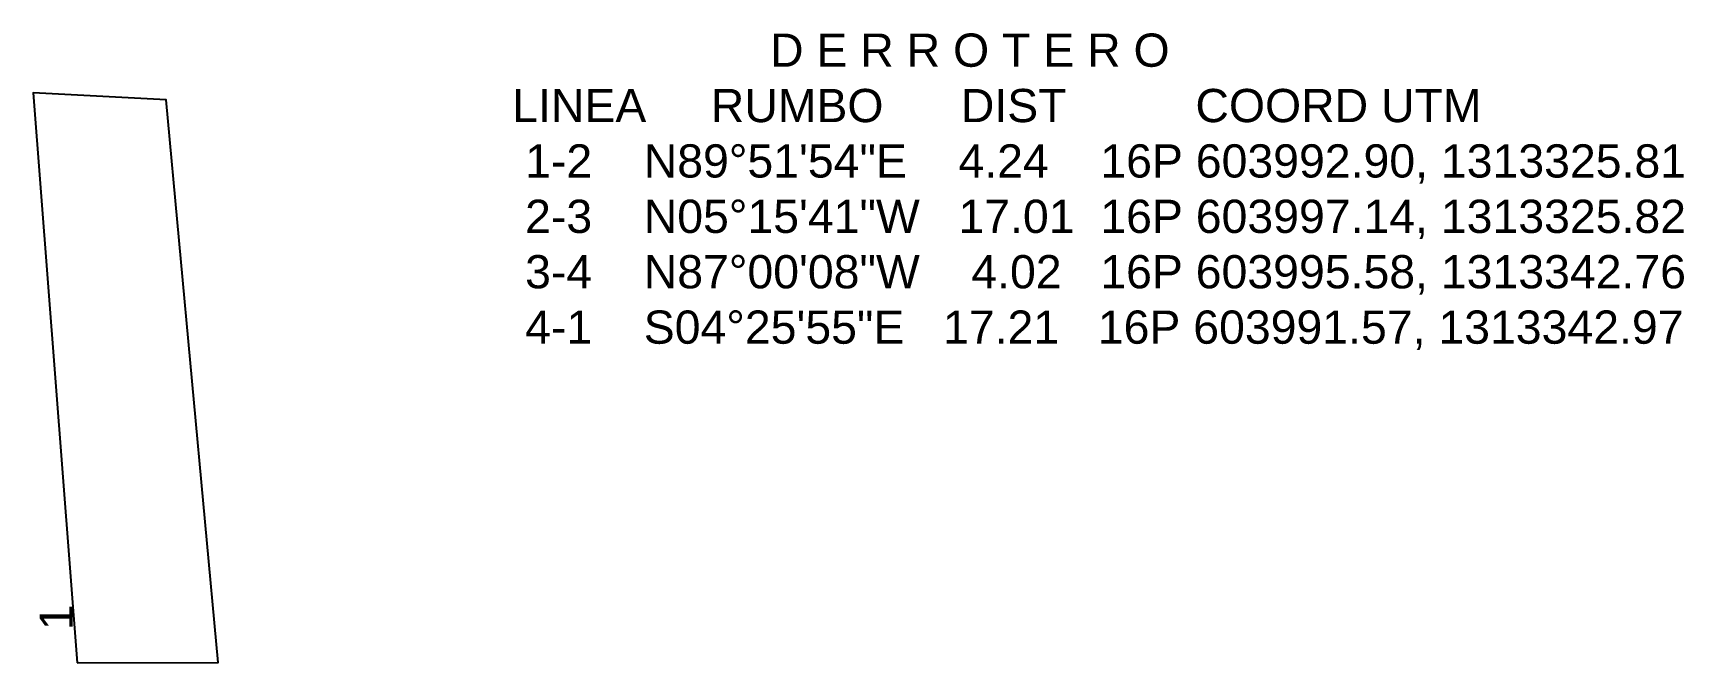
# Model space of a CAD drawing. Header units: millimetres. Extents: x 603991.6 to 604041.3, y 1313325.8 to 1313344.8.
import ezdxf
from ezdxf.enums import TextEntityAlignment as Align

# ---------------------------------------------------------------- set-up
doc = ezdxf.new("R2010")
doc.units = ezdxf.units.MM
doc.styles.get("Standard").update_dxf_attribs({"font": 'arial.ttf'})

msp = doc.modelspace()

# ---------------------------------------------------------------- linework, layer by layer
msp.add_lwpolyline([(603992.9, 1313325.81), (603997.14, 1313325.82), (603995.58, 1313342.76), (603991.57, 1313342.97)], close=True)

# ---------------------------------------------------------------- texts
msp.add_text('1', height=1, rotation=90).set_placement((603993.067, 1313326.796), align=Align.BOTTOM_LEFT)
at = {"insert": (604005.22, 1313344.752), "char_height": 1, "width": 37.03076, "attachment_point": 1}
msp.add_mtext('                      D E R R O T E R O\\P  LINEA     RUMBO      DIST          COORD UTM \\P   1-2    N89°51\'54"E    4.24    16P 603992.90, 1313325.81\\P   2-3    N05°15\'41"W   17.01  16P 603997.14, 1313325.82\\P   3-4    N87°00\'08"W    4.02   16P 603995.58, 1313342.76\\P   4-1    S04°25\'55"E   17.21   16P 603991.57, 1313342.97', dxfattribs=at)

doc.saveas('drawing.dxf')
